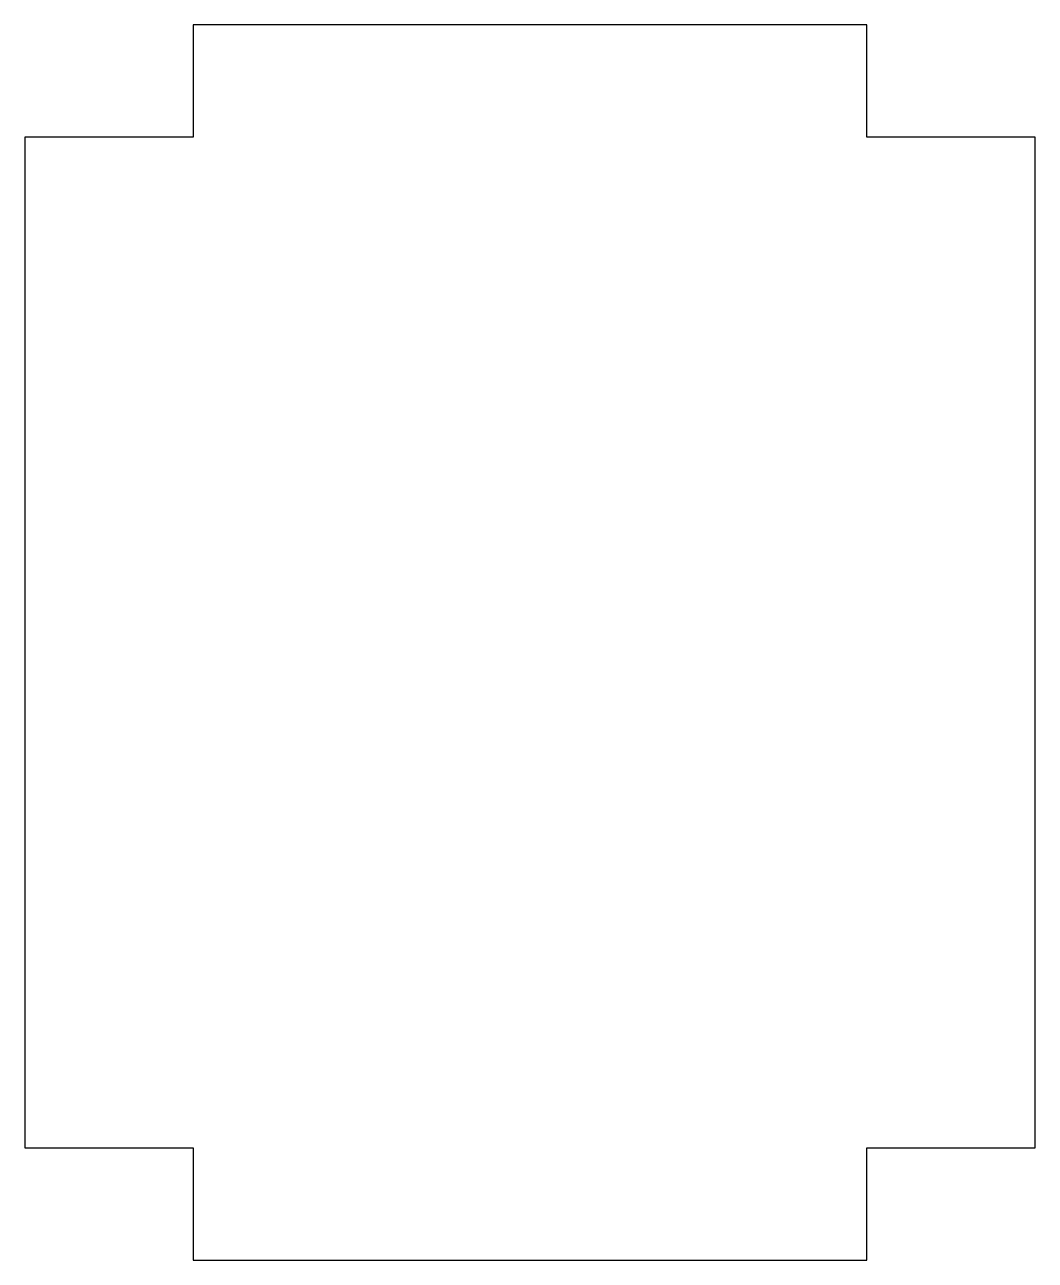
# Model space of a CAD drawing. Header units: metres. Extents: x -22.5 to 22.5, y -27.5 to 27.5.
import ezdxf

# ---------------------------------------------------------------- set-up
doc = ezdxf.new("R2010")
doc.units = ezdxf.units.M

msp = doc.modelspace()

# ---------------------------------------------------------------- linework, layer by layer
for p, q in [((15, 27.5), (-15, 27.5)), ((-15, 27.5), (-15, 22.5)), ((15, 22.5), (15, 27.5)), ((-15, 22.5), (-22.5, 22.5)), ((-22.5, 22.5), (-22.5, -22.5)), ((22.5, 22.5), (15, 22.5)), ((22.5, -22.5), (22.5, 22.5)), ((-22.5, -22.5), (-15, -22.5)), ((-15, -22.5), (-15, -27.5)), ((15, -27.5), (15, -22.5)), ((15, -22.5), (22.5, -22.5)), ((-15, -27.5), (15, -27.5))]:
    msp.add_line(p, q)

doc.saveas('drawing.dxf')
